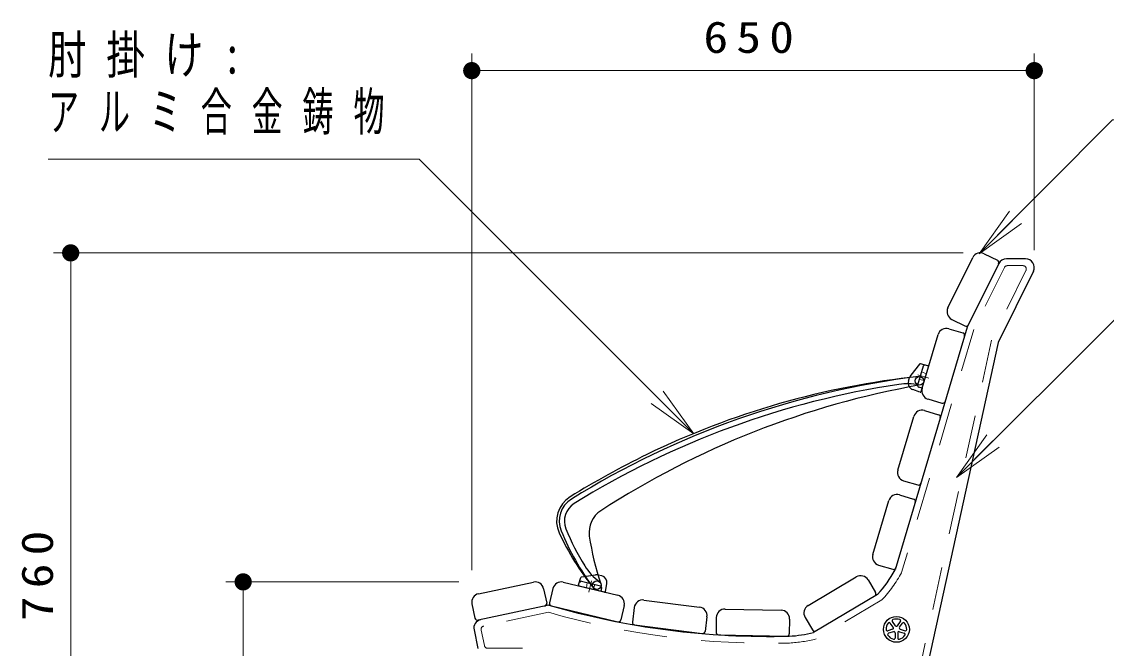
# Model space of a CAD drawing. Units: millimetres on the paper, scale 1:20. Extents: x -365 to 0, y 0 to 257.
# Drawn here: x -153 to -90.1, y 123.3 to 159.7 of the extents above; entities that cross this region are included whole.
import ezdxf

# ---------------------------------------------------------------- set-up
doc = ezdxf.new("R2010")
doc.units = ezdxf.units.MM
doc.linetypes.add('USER1', pattern=[4.5, 2.5, -2])
doc.linetypes.add('USER2', pattern=[6, 3, -1, 1, -1])
doc.layers.add('LY_1', color=7, linetype='Continuous', lineweight=25)
doc.styles.add('ＭＳ ゴシック', font='')
doc.styles.get('ＭＳ ゴシック').set_extended_font_data('MS Gothic')

# ---------------------------------------------------------------- blocks, each defined once
blk = doc.blocks.new('filled_dot')
at = {"color": 0, "linetype": 'Continuous', "lineweight": -2, "const_width": 1.25}
blk.add_lwpolyline([(-0.625, 0, 1), (0.625, 0, 1)], format="xyb", close=True, dxfattribs=at)

msp = doc.modelspace()

# ---------------------------------------------------------------- linework, layer by layer
at = {"layer": 'LY_1', "lineweight": 13}
for p, q in [((-126.878, 127.855), (-126.878, 157.836)), ((-94.263, 146.423), (-94.263, 157.836)), ((-126.878, 156.836), (-94.263, 156.836)), ((-97.467, 146.204), (-95.703, 148.683)), ((-97.467, 146.204), (-95.349, 148.33)), ((-94.995, 147.977), (-97.467, 146.204)), ((-98.383, 146.265), (-151.132, 146.265)), ((-150.132, 108.423), (-150.132, 146.265)), ((-114.003, 135.766), (-116.124, 137.888)), ((-115.771, 138.241), (-114.003, 135.766)), ((-114.003, 135.766), (-116.478, 137.534)), ((-98.78, 133.231), (-97.011, 135.705)), ((-98.78, 133.231), (-96.657, 135.351)), ((-96.304, 134.997), (-98.78, 133.231)), ((-127.627, 127.177), (-141.132, 127.177)), ((-140.132, 108.923), (-140.132, 127.177))]:
    msp.add_line(p, q, dxfattribs=at)
at = {"layer": 'LY_1'}
for p, q in [((-99.273, 143.074), (-97.831, 145.987)), ((-97.161, 146.213), (-96.399, 145.836)), ((-94.763, 145.923), (-95.878, 145.923)), ((-96.327, 145.645), (-98.15, 141.96)), ((-94.315, 145.202), (-96.357, 141.073)), ((-99.046, 142.404), (-98.284, 142.027)), ((-98.15, 141.96), (-102.328, 127.867)), ((-100.768, 138.408), (-99.844, 141.524)), ((-99.222, 141.861), (-98.407, 141.62)), ((-96.357, 141.073), (-100.766, 120.895)), ((-100.918, 139.804), (-101.425, 139.167)), ((-100.702, 139.684), (-101.025, 138.596)), ((-100.434, 139.717), (-100.868, 139.822)), ((-100.824, 138.216), (-100.398, 139.655)), ((-101.557, 138.823), (-101.495, 139.032)), ((-100.768, 138.408), (-100.961, 138.473)), ((-100.889, 138.184), (-101.307, 138.332)), ((-100.43, 137.787), (-99.615, 137.545)), ((-100.629, 137.116), (-99.814, 136.874)), ((-102.175, 133.662), (-101.251, 136.778)), ((-101.837, 133.041), (-101.022, 132.799)), ((-102.079, 132.226), (-101.264, 131.984)), ((-103.624, 128.773), (-102.7, 131.889)), ((-103.287, 128.151), (-102.472, 127.91)), ((-126.482, 126.491), (-123.303, 127.167)), ((-121.57, 127.158), (-118.409, 126.401)), ((-120.68, 126.999), (-120.554, 127.426)), ((-120.518, 127.215), (-119.414, 126.95)), ((-120.513, 127.462), (-119.708, 127.582)), ((-119.344, 127.525), (-119.556, 127.576)), ((-119.124, 126.627), (-119.044, 127.063)), ((-107.375, 125.804), (-104.581, 127.464)), ((-103.896, 127.289), (-103.462, 126.558)), ((-122.71, 126.781), (-122.533, 125.95)), ((-122.172, 126.788), (-122.37, 125.962)), ((-119.185, 126.587), (-120.644, 126.936)), ((-119.38, 126.634), (-119.339, 126.833)), ((-103.351, 126.449), (-107.072, 124.239)), ((-126.867, 125.898), (-126.69, 125.066)), ((-122.407, 125.823), (-126.513, 124.951)), ((-122.26, 125.781), (-118.418, 124.861)), ((-118.039, 125.798), (-118.237, 124.972)), ((-116.897, 126.124), (-113.673, 125.711)), ((-117.456, 125.692), (-117.564, 124.849)), ((-113.241, 125.152), (-113.349, 124.308)), ((-112.187, 125.601), (-108.938, 125.533)), ((-117.434, 124.681), (-113.516, 124.179)), ((-112.698, 125.111), (-112.715, 124.261)), ((-108.449, 125.023), (-108.466, 124.173)), ((-107.55, 125.119), (-107.116, 124.388)), ((-102.439, 124.546), (-102.614, 124.786)), ((-102.318, 124.634), (-102.492, 124.874)), ((-102.197, 124.634), (-102.022, 124.874)), ((-102.075, 124.546), (-101.901, 124.786)), ((-126.747, 124.39), (-126.519, 123.319)), ((-112.569, 124.108), (-108.62, 124.026)), ((-102.477, 124.431), (-102.759, 124.339)), ((-102.431, 124.288), (-102.713, 124.196)), ((-102.332, 124.217), (-102.332, 123.92)), ((-102.182, 124.217), (-102.182, 123.92)), ((-102.084, 124.288), (-101.802, 124.197)), ((-102.038, 124.431), (-101.756, 124.339))]:
    msp.add_line(p, q, dxfattribs=at)
at = {"layer": 'LY_1', "linetype": 'USER1', "lineweight": 13}
for p, q in [((-95.996, 145.412), (-97.776, 141.814)), ((-94.924, 145.523), (-95.816, 145.523)), ((-94.745, 145.235), (-96.738, 141.207)), ((-97.776, 141.814), (-101.957, 127.712)), ((-96.738, 141.207), (-101.157, 120.98)), ((-100.519, 139.246), (-100.799, 139.356)), ((-100.632, 138.865), (-100.927, 138.925)), ((-120.229, 126.837), (-120.185, 127.135)), ((-119.843, 126.744), (-119.748, 127.03)), ((-103.097, 126.135), (-106.918, 123.866)), ((-122.422, 125.411), (-126.18, 124.613)), ((-126.335, 124.375), (-126.145, 123.482)), ((-123.941, 123.323), (-125.949, 123.323))]:
    msp.add_line(p, q, dxfattribs=at)
at = {"layer": 'LY_1', "linetype": 'USER2', "lineweight": 13}
for p, q in [((-100.372, 138.995), (-101.013, 139.185)), ((-120.086, 126.584), (-119.93, 127.234))]:
    msp.add_line(p, q, dxfattribs=at)
at = {"layer": 'LY_1', "lineweight": 13}
for points in [[(-97.467, 146.204), (-89.727, 153.973), (-49.9, 153.973)], [(-114.003, 135.766), (-129.928, 151.691), (-151.445, 151.691)], [(-98.78, 133.231), (-89.341, 142.657), (-55.696, 142.657)]]:
    msp.add_lwpolyline(points, dxfattribs=at)
at = {"layer": 'LY_1', "color": 131}
for centre in [(-100.92, 138.847), (-119.629, 126.989)]:
    msp.add_circle(centre, 0.25, dxfattribs=at)
at = {"layer": 'LY_1'}
msp.add_circle((-102.257, 124.423), 0.75, dxfattribs=at)
for centre, radius, start, end in [((-97.383, 145.765), 0.5, 63.67176, 153.67174), ((-95.878, 145.423), 0.5, 89.99998, 153.67177), ((-94.763, 145.423), 0.5, 333.67181, 89.99998), ((-96.466, 145.702), 0.15, 333.67178, 63.67176), ((-98.824, 142.852), 0.5, 153.67174, 243.67173), ((-99.364, 141.382), 0.5, 73.48721, 163.48719), ((-98.45, 141.476), 0.15, 343.48723, 73.48721), ((-98.218, 142.161), 0.15, 243.67174, 333.67178), ((-100.879, 139.773), 0.05, 76.48721, 141.51692), ((-100.606, 139.656), 0.1, 76.48721, 163.48721), ((-100.446, 139.669), 0.05, 343.48721, 76.48721), ((-101.112, 138.918), 0.4, 141.51692, 163.48721), ((-101.174, 138.709), 0.4, 163.48721, 250.48721), ((-100.929, 138.568), 0.1, 163.48722, 251.48722), ((-100.288, 138.266), 0.5, 163.48719, 253.48717), ((-100.872, 138.231), 0.05, 250.48721, 343.48721), ((-100.771, 136.636), 0.5, 73.48722, 163.4872), ((-99.573, 137.689), 0.15, 253.4872, 343.48723), ((-99.857, 136.73), 0.15, 343.48724, 73.48722), ((-101.695, 133.52), 0.5, 163.4872, 253.48717), ((-100.98, 132.943), 0.15, 253.4872, 343.48724), ((-102.221, 131.747), 0.5, 73.48722, 163.4872), ((-101.306, 131.841), 0.15, 343.48724, 73.48722), ((-103.145, 128.631), 0.5, 163.4872, 253.48717), ((-108.879, 131.518), 7.5, 317.47953, 330.8675), ((-102.429, 128.053), 0.15, 253.4872, 343.48724), ((-123.199, 126.677), 0.5, 12.00001, 102), ((-121.686, 126.672), 0.5, 76.53198, 166.53197), ((-120.541, 127.117), 0.1, 76.532, 163.532), ((-120.506, 127.412), 0.05, 98.5023, 163.532), ((-119.649, 127.187), 0.4, 76.532, 98.5023), ((-119.437, 127.136), 0.4, 349.532, 76.532), ((-104.326, 127.034), 0.5, 30.7113, 120.71129), ((-126.378, 126.002), 0.5, 102, 191.99998), ((-120.632, 126.985), 0.05, 163.532, 256.532), ((-119.437, 126.853), 0.1, 348.532, 76.532), ((-119.174, 126.636), 0.05, 256.532, 349.532), ((-118.526, 125.915), 0.5, 346.532, 76.53198), ((-103.591, 126.482), 0.15, 300.71132, 30.7113), ((-122.68, 125.919), 0.15, 282.00003, 12.00001), ((-109.635, 170.015), 46, 253.87962, 271.45227), ((-122.225, 125.927), 0.15, 166.53197, 256.53202), ((-116.96, 125.628), 0.5, 82.6994, 172.69938), ((-107.12, 125.374), 0.5, 120.71129, 210.71127), ((-113.736, 125.215), 0.5, 352.69942, 82.6994), ((-112.198, 125.101), 0.5, 88.80454, 178.80452), ((-108.949, 125.033), 0.5, 358.80456, 88.80454), ((-126.257, 124.494), 0.5, 102.00003, 191.9999), ((-126.544, 125.098), 0.15, 192, 282.00003), ((-118.383, 125.007), 0.15, 256.53202, 346.532), ((-117.415, 124.829), 0.15, 172.69938, 262.6994), ((-102.257, 124.423), 0.6, 142.60129, 181.39829), ((-102.674, 124.742), 0.075, 35.9992, 142.60119), ((-102.432, 124.919), 0.075, 109.39743, 215.99999), ((-102.5, 124.502), 0.075, 288, 35.99919), ((-102.257, 124.423), 0.6, 70.6013, 109.39831), ((-102.257, 124.679), 0.075, 216, 323.99919), ((-102.015, 124.502), 0.075, 143.99998, 251.99917), ((-102.083, 124.919), 0.075, 323.99919, 70.60119), ((-101.84, 124.742), 0.075, 37.39743, 144), ((-102.257, 124.423), 0.6, 358.60131, 37.39832), ((-113.497, 124.327), 0.15, 262.69943, 352.69942), ((-112.566, 124.258), 0.15, 178.80452, 268.80455), ((-108.616, 124.176), 0.15, 268.80458, 358.80456), ((-108.879, 131.518), 7.5, 273.13215, 283.94301), ((-106.987, 124.464), 0.15, 210.71129, 300.71132), ((-102.782, 124.411), 0.075, 181.39744, 288), ((-102.69, 124.125), 0.075, 107.99919, 214.60118), ((-102.257, 124.423), 0.6, 214.60131, 253.39832), ((-102.407, 124.217), 0.075, 0, 107.99919), ((-102.407, 123.92), 0.075, 253.39744, 0.00001), ((-102.107, 124.217), 0.075, 71.99999, 179.99919), ((-102.107, 123.92), 0.075, 179.99917, 286.60118), ((-102.257, 124.423), 0.6, 286.60131, 325.39832), ((-101.825, 124.125), 0.075, 325.39744, 72), ((-101.733, 124.411), 0.075, 251.99919, 358.6012)]:
    msp.add_arc(centre, radius, start, end, dxfattribs=at)
at = {"layer": 'LY_1', "linetype": 'USER1', "lineweight": 13}
for centre, radius, start, end in [((-95.816, 145.323), 0.2, 89.99998, 153.67185), ((-94.924, 145.323), 0.2, 333.67189, 89.99998), ((-108.879, 131.518), 7.9, 317.04647, 331.19235), ((-109.635, 170.015), 46.4, 254.00358, 271.46309), ((-126.139, 124.417), 0.2, 102.0002, 192.00002), ((-125.949, 123.523), 0.2, 191.99997, 269.99996), ((-108.879, 131.518), 7.9, 273.13215, 284.37604)]:
    msp.add_arc(centre, radius, start, end, dxfattribs=at)
at = {"layer": 'LY_1', "color": 131}
for centre, radius, start, end in [((-94.766, 89.479), 50, 97.10647, 121.78019), ((-95.926, 91.862), 47.5, 96.06779, 115.96386), ((-94.766, 89.479), 49.7, 98.49646, 121.78019), ((-92.178, 89.363), 50, 100.01946, 122.97662), ((-101.629, 135.419), 3.25, 78.32659, 98.49646), ((-94.766, 89.479), 50.15, 115.96386, 121.78019), ((-120.309, 130.708), 1.65, 121.78019, 204.72751), ((-120.309, 130.708), 1.5, 121.78019, 202.24374), ((-120.309, 130.708), 1.5, 121.78019, 202.24374), ((-120.309, 130.708), 1.2, 121.78019, 202.24374), ((-118.576, 130.05), 1.5, 122.97662, 188.1376), ((-107.813, 135.818), 14.7, 202.24374, 211.62602), ((-108.183, 136.292), 15, 204.72751, 219.10378), ((-107.813, 135.818), 15, 202.24374, 216.76929), ((-105.212, 131.961), 15, 188.1376, 199.02687), ((-117.563, 129.814), 3.25, 211.62602, 233.82324)]:
    msp.add_arc(centre, radius, start, end, dxfattribs=at)

# ---------------------------------------------------------------- block references
at = {"layer": 'LY_1', "lineweight": 13, "xscale": 0.4, "yscale": 0.4}
msp.add_blockref('filled_dot', (-126.878, 156.836), dxfattribs=at)
for p, rotation in [((-94.263, 156.836), 180), ((-150.132, 146.265), 270), ((-140.132, 127.177), 270)]:
    msp.add_blockref('filled_dot', p, dxfattribs=dict(at, rotation=rotation))

# ---------------------------------------------------------------- texts
at = {"layer": 'LY_1', "style": 'ＭＳ ゴシック'}
for s, insert, char_height, attachment_point in [('\\T1.5;\\W0.75;肘掛け:', (-151.445, 157.641), 2.199, 4), ('\\T1.33;\\W1.15;650', (-110.586, 157.836), 1.833, 8), ('\\T1.64;\\W0.6;アルミ合金鋳物', (-151.445, 154.341), 2.199, 4)]:
    msp.add_mtext(s, dxfattribs=dict(at, insert=insert, char_height=char_height, attachment_point=attachment_point))
at = {"layer": 'LY_1', "insert": (-151.132, 127.759), "char_height": 1.833, "attachment_point": 8, "rotation": 90, "style": 'ＭＳ ゴシック'}
msp.add_mtext('\\T1.33;\\W1.15;760', dxfattribs=at)

doc.saveas('drawing.dxf')
